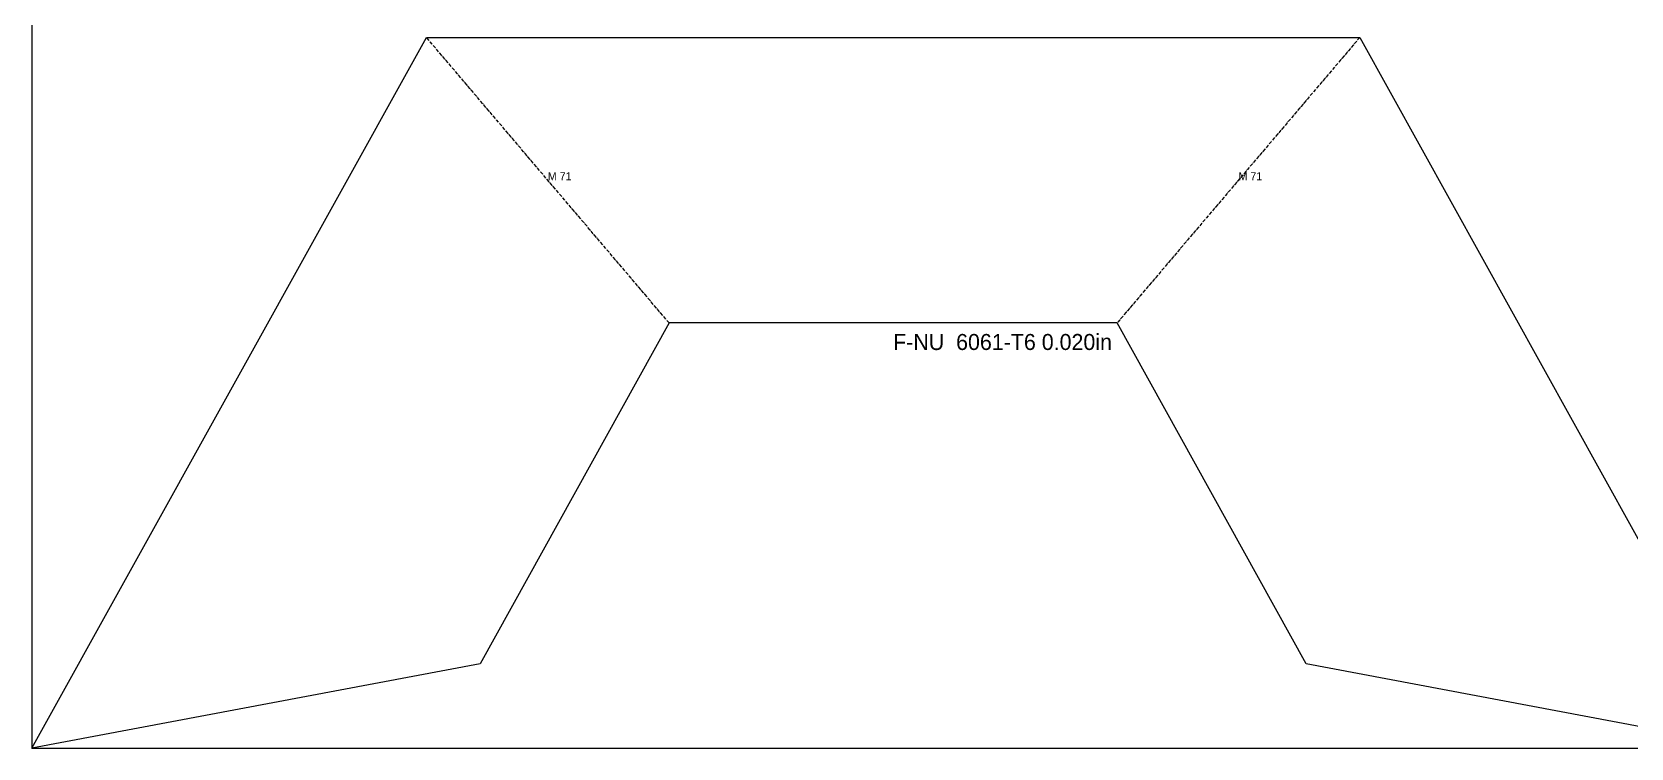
# Model space of a CAD drawing. Header units: millimetres. Extents: x 0 to 2438, y 0 to 1219.
# Drawn here: x 0 to 1199, y 0 to 537 of the extents above; entities that cross this region are included whole.
import ezdxf

# ---------------------------------------------------------------- set-up
doc = ezdxf.new("R2010")
doc.units = ezdxf.units.MM
doc.linetypes.add('DASHDOT', pattern=[3.556, 2.54, -0.508, 0, -0.508])
for name, color, linetype in [('CUT', 7, 'CONTINUOUS'), ('ETCH', 8, 'CONTINUOUS'), ('MOUNTAIN', 5, 'DASHDOT')]:
    doc.layers.add(name, color=color, linetype=linetype)

msp = doc.modelspace()

# ---------------------------------------------------------------- linework, layer by layer
at = {"layer": 'CUT'}
msp.add_lwpolyline([(995.8, 532.8), (995.8, 532.8), (995.8, 532.8), (1291.6, 0), (955.5, 63.1), (813.8, 318.7), (477.8, 318.7), (336.1, 63.1), (0, 0), (295.8, 532.8), (295.8, 532.8), (995.8, 532.8), (995.8, 532.8)], close=True, dxfattribs=at)
at = {"layer": 'ETCH'}
msp.add_lwpolyline([(0, 0), (2438, 0), (2438, 1219), (0, 1219)], close=True, dxfattribs=at)
at = {"layer": 'MOUNTAIN'}
for p, q in [((477.8, 318.7), (295.8, 532.8)), ((995.8, 532.8), (813.8, 318.7))]:
    msp.add_line(p, q, dxfattribs=at)

# ---------------------------------------------------------------- texts
at = {"layer": 'ETCH'}
for s, height, p in [('M 71', 6, (386.8, 425.7)), ('M 71', 6, (904.8, 425.7)), ('F-NU  6061-T6 0.020in', 12, (645.8, 298.4))]:
    msp.add_text(s, height=height, dxfattribs=at).set_placement(p)

doc.saveas('drawing.dxf')
